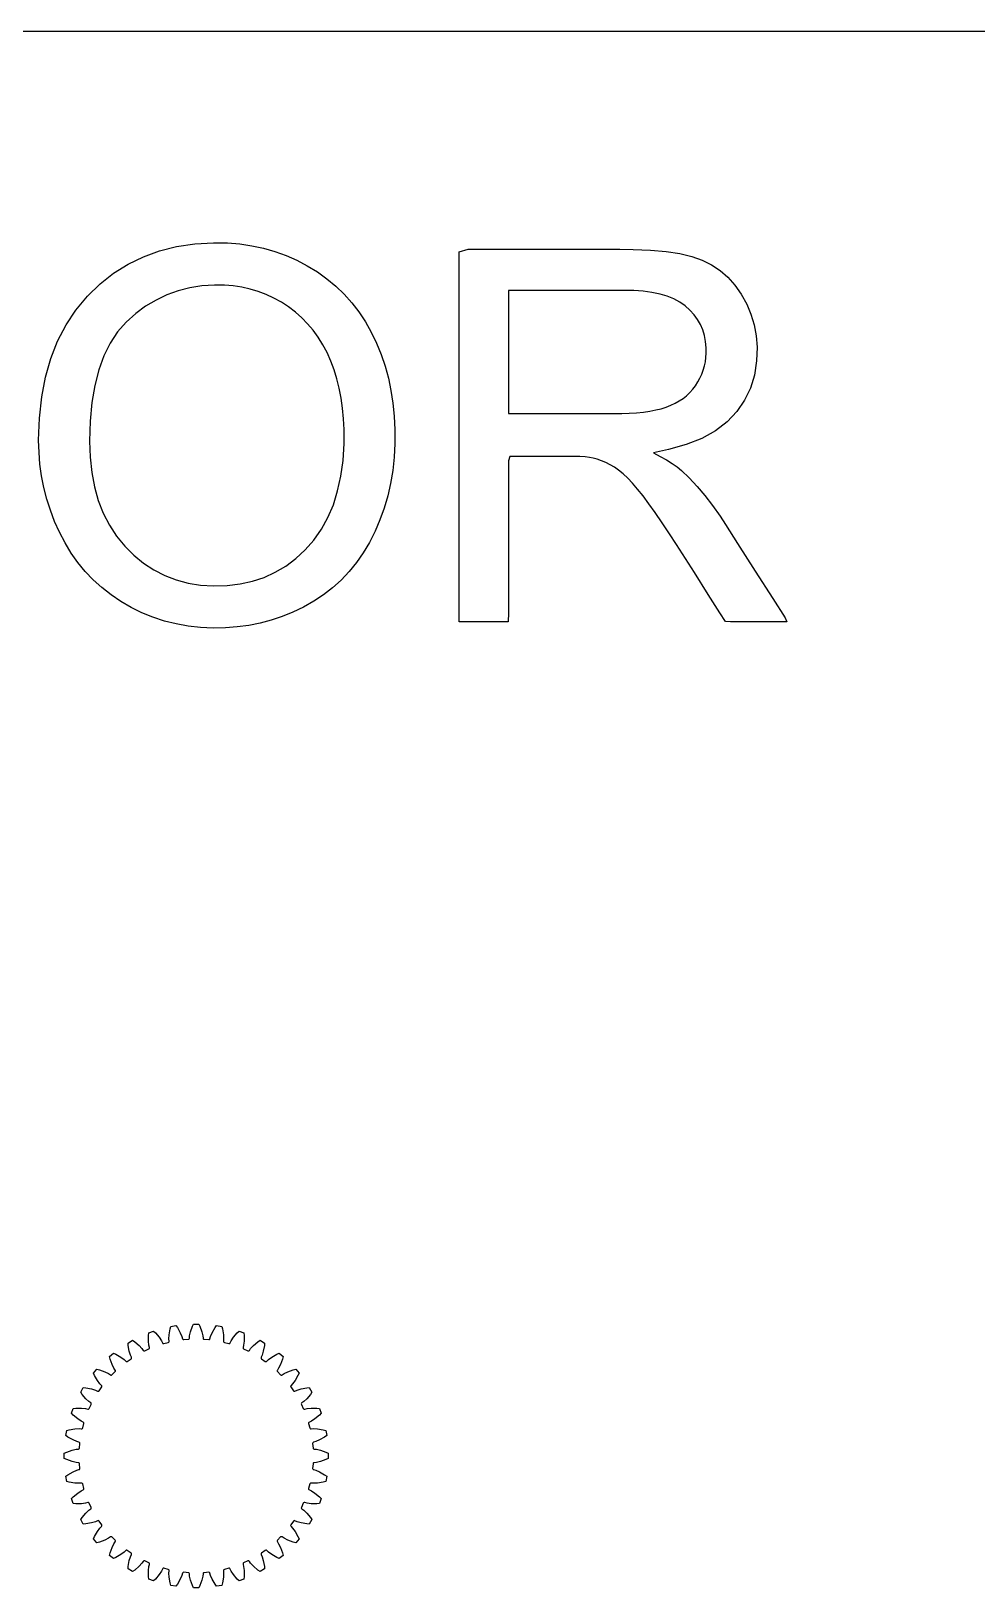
# Model space of a CAD drawing. Header units: metres. Extents: x -88 to 795, y -1311 to -705.
# Drawn here: x 288.5 to 397.5, y -1311.4 to -1131.8 of the extents above; entities that cross this region are included whole.
import ezdxf

# ---------------------------------------------------------------- set-up
doc = ezdxf.new("R2010")
doc.units = ezdxf.units.M

msp = doc.modelspace()

# ---------------------------------------------------------------- linework, layer by layer
at = {"layer": 'COMPONENT1'}
for p, q in [((307.36, -1156.36), (309.53, -1156.24)), ((309.53, -1156.24), (311.13, -1156.26)), ((299.68, -1158.72), (301.44, -1157.85)), ((301.44, -1157.85), (303.31, -1157.17)), ((303.31, -1157.17), (305.28, -1156.68)), ((305.28, -1156.68), (307.36, -1156.36)), ((311.13, -1156.26), (312.55, -1156.38)), ((312.55, -1156.38), (313.94, -1156.58)), ((313.94, -1156.58), (315.29, -1156.87)), ((315.29, -1156.87), (316.61, -1157.24)), ((316.61, -1157.24), (317.89, -1157.71)), ((317.89, -1157.71), (319.13, -1158.25)), ((337.86, -1157.31), (338.88, -1157)), ((337.86, -1163.23), (337.86, -1157.31)), ((338.88, -1157), (342.72, -1157)), ((342.72, -1157), (347.96, -1157)), ((347.96, -1157), (353.03, -1157)), ((353.03, -1157), (356.38, -1157)), ((356.38, -1157), (357.92, -1157.01)), ((357.92, -1157.01), (359.91, -1157.09)), ((359.91, -1157.09), (361.7, -1157.25)), ((361.7, -1157.25), (363.29, -1157.5)), ((363.29, -1157.5), (364.68, -1157.83)), ((364.68, -1157.83), (365.88, -1158.25)), ((296.45, -1161), (298.01, -1159.77)), ((298.01, -1159.77), (299.68, -1158.72)), ((319.13, -1158.25), (320.34, -1158.89)), ((320.34, -1158.89), (321.5, -1159.61)), ((321.5, -1159.61), (322.6, -1160.39)), ((365.88, -1158.25), (366.95, -1158.78)), ((366.95, -1158.78), (367.94, -1159.44)), ((367.94, -1159.44), (368.84, -1160.23)), ((294.99, -1162.42), (296.45, -1161)), ((306.79, -1161.44), (305.44, -1161.78)), ((308.19, -1161.22), (306.79, -1161.44)), ((309.64, -1161.13), (308.19, -1161.22)), ((310.78, -1161.15), (309.64, -1161.13)), ((311.79, -1161.23), (310.78, -1161.15)), ((312.78, -1161.38), (311.79, -1161.23)), ((313.75, -1161.6), (312.78, -1161.38)), ((314.68, -1161.88), (313.75, -1161.6)), ((322.6, -1160.39), (323.63, -1161.25)), ((323.63, -1161.25), (324.58, -1162.17)), ((368.84, -1160.23), (369.65, -1161.14)), ((369.65, -1161.14), (370.38, -1162.18)), ((293.67, -1164), (294.99, -1162.42)), ((302.9, -1162.85), (301.7, -1163.57)), ((304.14, -1162.25), (302.9, -1162.85)), ((305.44, -1161.78), (304.14, -1162.25)), ((315.6, -1162.22), (314.68, -1161.88)), ((316.49, -1162.63), (315.6, -1162.22)), ((317.35, -1163.11), (316.49, -1162.63)), ((318.18, -1163.65), (317.35, -1163.11)), ((324.58, -1162.17), (325.47, -1163.16)), ((325.47, -1163.16), (326.29, -1164.22)), ((337.86, -1173.99), (337.86, -1163.23)), ((343.99, -1161.74), (343.55, -1161.75)), ((343.55, -1161.75), (343.55, -1162.49)), ((343.55, -1162.49), (343.55, -1164.15)), ((345.39, -1161.74), (343.99, -1161.74)), ((347.45, -1161.74), (345.39, -1161.74)), ((349.88, -1161.74), (347.45, -1161.74)), ((352.36, -1161.74), (349.88, -1161.74)), ((354.59, -1161.74), (352.36, -1161.74)), ((356.28, -1161.74), (354.59, -1161.74)), ((357.11, -1161.74), (356.28, -1161.74)), ((358, -1161.76), (357.11, -1161.74)), ((359.08, -1161.84), (358, -1161.76)), ((360.08, -1161.97), (359.08, -1161.84)), ((361.01, -1162.16), (360.08, -1161.97)), ((361.85, -1162.41), (361.01, -1162.16)), ((362.62, -1162.73), (361.85, -1162.41)), ((363.31, -1163.1), (362.62, -1162.73)), ((363.92, -1163.53), (363.31, -1163.1)), ((370.38, -1162.18), (371, -1163.32)), ((371, -1163.32), (371.49, -1164.49)), ((292.53, -1165.72), (293.67, -1164)), ((300.56, -1164.42), (299.46, -1165.39)), ((301.7, -1163.57), (300.56, -1164.42)), ((318.97, -1164.24), (318.18, -1163.65)), ((319.7, -1164.89), (318.97, -1164.24)), ((320.38, -1165.59), (319.7, -1164.89)), ((326.29, -1164.22), (327.04, -1165.35)), ((343.55, -1164.15), (343.55, -1166.43)), ((364.46, -1164.02), (363.92, -1163.53)), ((364.93, -1164.54), (364.46, -1164.02)), ((365.33, -1165.09), (364.93, -1164.54)), ((365.67, -1165.67), (365.33, -1165.09)), ((371.49, -1164.49), (371.86, -1165.72)), ((291.56, -1167.59), (292.53, -1165.72)), ((298.47, -1166.51), (297.61, -1167.81)), ((299.46, -1165.39), (298.47, -1166.51)), ((321.02, -1166.34), (320.38, -1165.59)), ((321.6, -1167.15), (321.02, -1166.34)), ((327.04, -1165.35), (327.72, -1166.55)), ((327.72, -1166.55), (328.32, -1167.81)), ((343.55, -1166.43), (343.55, -1169.01)), ((365.93, -1166.29), (365.67, -1165.67)), ((366.13, -1166.94), (365.93, -1166.29)), ((366.27, -1167.63), (366.13, -1166.94)), ((371.86, -1165.72), (372.09, -1166.98)), ((372.09, -1166.98), (372.2, -1168.29)), ((290.77, -1169.59), (291.56, -1167.59)), ((297.61, -1167.81), (296.88, -1169.27)), ((322.13, -1168.01), (321.6, -1167.15)), ((322.62, -1168.92), (322.13, -1168.01)), ((328.32, -1167.81), (328.86, -1169.12)), ((366.34, -1168.35), (366.27, -1167.63)), ((366.34, -1168.97), (366.34, -1168.35)), ((372.2, -1168.29), (372.15, -1169.88)), ((290.16, -1171.74), (290.77, -1169.59)), ((296.88, -1169.27), (296.29, -1170.9)), ((323.05, -1169.89), (322.62, -1168.92)), ((323.43, -1170.9), (323.05, -1169.89)), ((328.86, -1169.12), (329.31, -1170.46)), ((329.31, -1170.46), (329.69, -1171.85)), ((343.55, -1169.01), (343.55, -1171.57)), ((365.99, -1170.93), (366.13, -1170.45)), ((366.13, -1170.45), (366.24, -1169.97)), ((366.24, -1169.97), (366.3, -1169.48)), ((366.3, -1169.48), (366.34, -1168.97)), ((372.15, -1169.88), (371.9, -1171.5)), ((289.72, -1174.03), (290.16, -1171.74)), ((296.29, -1170.9), (295.83, -1172.7)), ((323.76, -1171.94), (323.43, -1170.9)), ((324.03, -1173.03), (323.76, -1171.94)), ((329.69, -1171.85), (329.99, -1173.28)), ((343.55, -1171.57), (343.55, -1173.8)), ((365.09, -1172.73), (365.37, -1172.3)), ((365.37, -1172.3), (365.61, -1171.85)), ((365.61, -1171.85), (365.82, -1171.39)), ((365.82, -1171.39), (365.99, -1170.93)), ((371.9, -1171.5), (371.43, -1173.01)), ((289.46, -1176.46), (289.72, -1174.03)), ((295.83, -1172.7), (295.5, -1174.67)), ((324.25, -1174.16), (324.03, -1173.03)), ((324.41, -1175.33), (324.25, -1174.16)), ((329.99, -1173.28), (330.22, -1174.75)), ((337.86, -1186.06), (337.86, -1173.99)), ((343.55, -1173.8), (343.55, -1175.36)), ((363.23, -1174.49), (363.66, -1174.2)), ((363.66, -1174.2), (364.07, -1173.88)), ((364.07, -1173.88), (364.44, -1173.52)), ((364.44, -1173.52), (364.78, -1173.14)), ((364.78, -1173.14), (365.09, -1172.73)), ((371.43, -1173.01), (370.75, -1174.41)), ((295.5, -1174.67), (295.3, -1176.81)), ((324.53, -1176.54), (324.41, -1175.33)), ((330.22, -1174.75), (330.37, -1176.26)), ((343.55, -1175.36), (343.55, -1175.95)), ((343.55, -1175.95), (344.06, -1175.95)), ((344.06, -1175.95), (345.4, -1175.95)), ((345.4, -1175.95), (347.32, -1175.95)), ((347.32, -1175.95), (349.52, -1175.95)), ((349.52, -1175.95), (351.73, -1175.95)), ((351.73, -1175.95), (353.7, -1175.95)), ((353.7, -1175.95), (355.13, -1175.95)), ((355.13, -1175.95), (355.76, -1175.95)), ((355.76, -1175.95), (356.59, -1175.95)), ((356.59, -1175.95), (357.47, -1175.91)), ((357.47, -1175.91), (358.31, -1175.85)), ((358.31, -1175.85), (359.1, -1175.77)), ((359.1, -1175.77), (359.83, -1175.66)), ((359.83, -1175.66), (360.51, -1175.53)), ((360.51, -1175.53), (361.14, -1175.38)), ((361.14, -1175.38), (361.72, -1175.2)), ((361.72, -1175.2), (362.26, -1174.99)), ((362.26, -1174.99), (362.76, -1174.76)), ((362.76, -1174.76), (363.23, -1174.49)), ((369.86, -1175.72), (368.75, -1176.91)), ((370.75, -1174.41), (369.86, -1175.72)), ((289.37, -1179.03), (289.46, -1176.46)), ((295.3, -1176.81), (295.23, -1179.12)), ((324.58, -1177.79), (324.53, -1176.54)), ((324.58, -1179.4), (324.58, -1177.79)), ((330.37, -1176.26), (330.44, -1177.81)), ((368.75, -1176.91), (367.41, -1177.95)), ((289.41, -1180.42), (289.37, -1179.03)), ((295.23, -1179.12), (295.29, -1180.98)), ((324.46, -1181.34), (324.58, -1179.4)), ((330.44, -1179.41), (330.35, -1180.98)), ((330.44, -1177.81), (330.44, -1179.41)), ((364.04, -1179.53), (362, -1180.08)), ((365.84, -1178.82), (364.04, -1179.53)), ((367.41, -1177.95), (365.84, -1178.82)), ((289.52, -1181.79), (289.41, -1180.42)), ((295.29, -1180.98), (295.49, -1182.75)), ((324.21, -1183.16), (324.46, -1181.34)), ((330.35, -1180.98), (330.19, -1182.51)), ((343.7, -1180.88), (343.55, -1181.41)), ((344.81, -1180.88), (343.7, -1180.88)), ((346.55, -1180.88), (344.81, -1180.88)), ((348.37, -1180.88), (346.55, -1180.88)), ((349.74, -1180.88), (348.37, -1180.88)), ((350.31, -1180.88), (349.74, -1180.88)), ((351.09, -1180.89), (350.31, -1180.88)), ((351.77, -1180.91), (351.09, -1180.89)), ((352.36, -1180.95), (351.77, -1180.91)), ((352.87, -1181.01), (352.36, -1180.95)), ((353.29, -1181.08), (352.87, -1181.01)), ((353.78, -1181.21), (353.29, -1181.08)), ((354.27, -1181.39), (353.78, -1181.21)), ((354.77, -1181.6), (354.27, -1181.39)), ((362, -1180.08), (360.24, -1180.47)), ((360.24, -1180.47), (361.04, -1180.88)), ((361.04, -1180.88), (361.77, -1181.29)), ((361.77, -1181.29), (362.42, -1181.7)), ((289.71, -1183.14), (289.52, -1181.79)), ((289.97, -1184.48), (289.71, -1183.14)), ((295.49, -1182.75), (295.8, -1184.41)), ((323.84, -1184.86), (324.21, -1183.16)), ((330.19, -1182.51), (329.94, -1184)), ((343.55, -1181.41), (343.55, -1184.76)), ((355.26, -1181.85), (354.77, -1181.6)), ((355.75, -1182.13), (355.26, -1181.85)), ((356.24, -1182.46), (355.75, -1182.13)), ((356.75, -1182.88), (356.24, -1182.46)), ((357.29, -1183.38), (356.75, -1182.88)), ((362.42, -1181.7), (362.99, -1182.1)), ((362.99, -1182.1), (363.48, -1182.5)), ((363.48, -1182.5), (364.37, -1183.36)), ((290.31, -1185.8), (289.97, -1184.48)), ((295.8, -1184.41), (296.25, -1185.98)), ((323.35, -1186.46), (323.84, -1184.86)), ((329.94, -1184), (329.62, -1185.44)), ((343.55, -1184.76), (343.55, -1189.84)), ((357.85, -1183.98), (357.29, -1183.38)), ((358.43, -1184.66), (357.85, -1183.98)), ((359.05, -1185.44), (358.43, -1184.66)), ((364.37, -1183.36), (365.29, -1184.34)), ((365.29, -1184.34), (366.19, -1185.41)), ((290.72, -1187.1), (290.31, -1185.8)), ((296.25, -1185.98), (296.82, -1187.44)), ((322.72, -1187.93), (323.35, -1186.46)), ((329.62, -1185.44), (329.21, -1186.84)), ((337.86, -1195.89), (337.86, -1186.06)), ((359.72, -1186.34), (359.05, -1185.44)), ((360.45, -1187.37), (359.72, -1186.34)), ((366.19, -1185.41), (367.07, -1186.56)), ((367.07, -1186.56), (367.94, -1187.79)), ((291.21, -1188.38), (290.72, -1187.1)), ((291.78, -1189.64), (291.21, -1188.38)), ((296.82, -1187.44), (297.52, -1188.8)), ((321.97, -1189.29), (322.72, -1187.93)), ((328.72, -1188.2), (328.16, -1189.52)), ((329.21, -1186.84), (328.72, -1188.2)), ((361.25, -1188.53), (360.45, -1187.37)), ((362.11, -1189.82), (361.25, -1188.53)), ((367.94, -1187.79), (368.55, -1188.73)), ((292.41, -1190.87), (291.78, -1189.64)), ((297.52, -1188.8), (298.34, -1190.07)), ((298.34, -1190.07), (299.29, -1191.23)), ((321.1, -1190.54), (321.97, -1189.29)), ((328.16, -1189.52), (327.51, -1190.8)), ((343.55, -1189.84), (343.55, -1195.09)), ((362.9, -1191.04), (362.11, -1189.82)), ((368.55, -1188.73), (369.96, -1190.93)), ((293.12, -1192.03), (292.41, -1190.87)), ((293.9, -1193.12), (293.12, -1192.03)), ((299.29, -1191.23), (300.35, -1192.28)), ((319.02, -1192.67), (320.1, -1191.67)), ((320.1, -1191.67), (321.1, -1190.54)), ((326.79, -1192), (326.01, -1193.12)), ((327.51, -1190.8), (326.79, -1192)), ((363.59, -1192.12), (362.9, -1191.04)), ((364.97, -1194.29), (363.59, -1192.12)), ((369.96, -1190.93), (371.98, -1194.11)), ((294.75, -1194.15), (293.9, -1193.12)), ((300.35, -1192.28), (301.47, -1193.19)), ((301.47, -1193.19), (302.65, -1193.97)), ((316.65, -1194.25), (317.87, -1193.53)), ((317.87, -1193.53), (319.02, -1192.67)), ((326.01, -1193.12), (325.16, -1194.17)), ((295.67, -1195.12), (294.75, -1194.15)), ((296.66, -1196.02), (295.67, -1195.12)), ((302.65, -1193.97), (303.9, -1194.61)), ((303.9, -1194.61), (305.21, -1195.12)), ((305.21, -1195.12), (306.59, -1195.49)), ((306.59, -1195.49), (308.03, -1195.72)), ((308.03, -1195.72), (309.54, -1195.82)), ((311.09, -1195.78), (312.59, -1195.6)), ((312.59, -1195.6), (314.01, -1195.29)), ((314.01, -1195.29), (315.37, -1194.84)), ((315.37, -1194.84), (316.65, -1194.25)), ((324.24, -1195.14), (323.26, -1196.04)), ((325.16, -1194.17), (324.24, -1195.14)), ((343.55, -1195.09), (343.55, -1198.93)), ((366.57, -1196.81), (364.97, -1194.29)), ((371.98, -1194.11), (374.01, -1197.28)), ((297.72, -1196.85), (296.66, -1196.02)), ((298.86, -1197.62), (297.72, -1196.85)), ((309.54, -1195.82), (311.09, -1195.78)), ((322.21, -1196.86), (321.09, -1197.6)), ((323.26, -1196.04), (322.21, -1196.86)), ((337.86, -1199.95), (337.86, -1195.89)), ((367.92, -1198.94), (366.57, -1196.81)), ((374.01, -1197.28), (375.42, -1199.49)), ((300.05, -1198.32), (298.86, -1197.62)), ((301.28, -1198.92), (300.05, -1198.32)), ((302.55, -1199.44), (301.28, -1198.92)), ((318.69, -1198.85), (317.45, -1199.36)), ((319.91, -1198.27), (318.69, -1198.85)), ((321.09, -1197.6), (319.91, -1198.27)), ((343.55, -1198.93), (343.51, -1199.95)), ((368.56, -1199.94), (367.92, -1198.94)), ((303.86, -1199.87), (302.55, -1199.44)), ((305.22, -1200.2), (303.86, -1199.87)), ((306.61, -1200.45), (305.22, -1200.2)), ((308.03, -1200.61), (306.61, -1200.45)), ((309.5, -1200.68), (308.03, -1200.61)), ((310.91, -1200.66), (309.5, -1200.68)), ((312.27, -1200.56), (310.91, -1200.66)), ((313.6, -1200.38), (312.27, -1200.56)), ((314.91, -1200.12), (313.6, -1200.38)), ((316.19, -1199.78), (314.91, -1200.12)), ((317.45, -1199.36), (316.19, -1199.78)), ((338.4, -1199.95), (337.86, -1199.95)), ((339.7, -1199.95), (338.4, -1199.95)), ((341.3, -1199.95), (339.7, -1199.95)), ((342.72, -1199.95), (341.3, -1199.95)), ((343.51, -1199.95), (342.72, -1199.95)), ((369.12, -1199.95), (368.56, -1199.94)), ((370.68, -1199.95), (369.12, -1199.95)), ((372.68, -1199.95), (370.68, -1199.95)), ((374.52, -1199.95), (372.68, -1199.95)), ((375.62, -1199.95), (374.52, -1199.95)), ((375.42, -1199.49), (375.62, -1199.95))]:
    msp.add_line(p, q, dxfattribs=at)
at = {"layer": 'gear Y motor'}
for p, q in [((-88.17, -1131.84), (794.78, -1131.84)), ((302.06, -1281.97), (302.62, -1281.76)), ((302.62, -1281.76), (302.83, -1281.97)), ((304.41, -1282.18), (304.53, -1281.52)), ((304.53, -1281.52), (304.61, -1281.23)), ((304.61, -1281.23), (305.2, -1281.13)), ((305.2, -1281.13), (305.37, -1281.37)), ((305.37, -1281.37), (305.7, -1281.95)), ((306.78, -1282.3), (306.89, -1281.85)), ((306.89, -1281.85), (307.12, -1281.21)), ((307.12, -1281.21), (307.24, -1280.95)), ((307.24, -1280.95), (307.85, -1280.95)), ((307.85, -1280.95), (307.97, -1281.21)), ((307.97, -1281.21), (308.2, -1281.85)), ((308.2, -1281.85), (308.31, -1282.3)), ((309.39, -1281.95), (309.72, -1281.37)), ((309.72, -1281.37), (309.89, -1281.13)), ((309.89, -1281.13), (310.48, -1281.23)), ((310.48, -1281.23), (310.56, -1281.52)), ((310.56, -1281.52), (310.68, -1282.18)), ((312.26, -1281.97), (312.47, -1281.76)), ((312.47, -1281.76), (313.03, -1281.97)), ((299.68, -1283.14), (300.2, -1282.83)), ((299.7, -1283.43), (299.68, -1283.14)), ((299.82, -1284.09), (299.7, -1283.43)), ((300.2, -1282.83), (300.44, -1283.01)), ((300.44, -1283.01), (300.95, -1283.44)), ((300.95, -1283.44), (301.27, -1283.78)), ((302.03, -1282.26), (302.06, -1281.97)), ((302.03, -1282.93), (302.03, -1282.26)), ((302.09, -1283.4), (302.03, -1282.93)), ((302.15, -1283.66), (302.09, -1283.4)), ((302.14, -1283.78), (302.16, -1283.73)), ((302.16, -1283.73), (302.15, -1283.66)), ((302.83, -1281.97), (303.26, -1282.48)), ((303.26, -1282.48), (303.52, -1282.88)), ((303.52, -1282.88), (303.64, -1283.12)), ((303.64, -1283.12), (303.67, -1283.18)), ((303.67, -1283.18), (303.73, -1283.2)), ((303.73, -1283.2), (303.8, -1283.2)), ((303.8, -1283.2), (304.31, -1283.07)), ((304.31, -1283.07), (304.37, -1283.03)), ((304.37, -1283.03), (304.4, -1282.98)), ((304.39, -1282.64), (304.41, -1282.18)), ((304.4, -1282.91), (304.39, -1282.64)), ((304.4, -1282.98), (304.4, -1282.91)), ((305.7, -1281.95), (305.89, -1282.38)), ((305.89, -1282.38), (305.96, -1282.64)), ((305.96, -1282.64), (305.99, -1282.7)), ((305.99, -1282.7), (306.04, -1282.74)), ((306.04, -1282.74), (306.1, -1282.75)), ((306.1, -1282.75), (306.63, -1282.7)), ((306.63, -1282.7), (306.7, -1282.68)), ((306.7, -1282.68), (306.74, -1282.64)), ((306.74, -1282.64), (306.75, -1282.57)), ((306.75, -1282.57), (306.78, -1282.3)), ((308.31, -1282.3), (308.34, -1282.57)), ((308.34, -1282.57), (308.35, -1282.64)), ((308.35, -1282.64), (308.39, -1282.68)), ((308.39, -1282.68), (308.46, -1282.7)), ((308.46, -1282.7), (308.98, -1282.75)), ((308.98, -1282.75), (309.05, -1282.74)), ((309.05, -1282.74), (309.1, -1282.7)), ((309.1, -1282.7), (309.12, -1282.64)), ((309.12, -1282.64), (309.2, -1282.38)), ((309.2, -1282.38), (309.39, -1281.95)), ((310.68, -1282.18), (310.7, -1282.64)), ((310.7, -1282.64), (310.68, -1282.91)), ((310.68, -1282.91), (310.69, -1282.98)), ((310.69, -1282.98), (310.72, -1283.03)), ((310.72, -1283.03), (310.78, -1283.07)), ((310.78, -1283.07), (311.29, -1283.2)), ((311.29, -1283.2), (311.36, -1283.2)), ((311.36, -1283.2), (311.41, -1283.18)), ((311.41, -1283.18), (311.45, -1283.12)), ((311.45, -1283.12), (311.57, -1282.88)), ((311.57, -1282.88), (311.82, -1282.48)), ((311.82, -1282.48), (312.26, -1281.97)), ((312.94, -1283.66), (312.93, -1283.73)), ((312.93, -1283.73), (312.95, -1283.78)), ((313, -1283.4), (312.94, -1283.66)), ((313.06, -1282.93), (313, -1283.4)), ((313.03, -1281.97), (313.06, -1282.26)), ((313.06, -1282.26), (313.06, -1282.93)), ((313.81, -1283.78), (314.14, -1283.44)), ((314.14, -1283.44), (314.65, -1283.01)), ((314.65, -1283.01), (314.89, -1282.83)), ((314.89, -1282.83), (315.41, -1283.14)), ((315.39, -1283.43), (315.27, -1284.09)), ((315.41, -1283.14), (315.39, -1283.43)), ((297.53, -1284.7), (298, -1284.31)), ((297.61, -1284.99), (297.53, -1284.7)), ((297.84, -1285.62), (297.61, -1284.99)), ((298, -1284.31), (298.26, -1284.44)), ((298.26, -1284.44), (298.84, -1284.77)), ((298.84, -1284.77), (299.22, -1285.05)), ((299.22, -1285.05), (299.41, -1285.24)), ((299.41, -1285.24), (299.46, -1285.28)), ((299.46, -1285.28), (299.53, -1285.29)), ((299.53, -1285.29), (299.59, -1285.27)), ((299.59, -1285.27), (300.02, -1284.96)), ((299.95, -1284.54), (299.82, -1284.09)), ((300.06, -1284.79), (299.95, -1284.54)), ((300.02, -1284.96), (300.07, -1284.91)), ((300.08, -1284.85), (300.06, -1284.79)), ((300.07, -1284.91), (300.08, -1284.85)), ((301.27, -1283.78), (301.43, -1284)), ((301.43, -1284), (301.48, -1284.04)), ((301.48, -1284.04), (301.54, -1284.06)), ((301.54, -1284.06), (301.6, -1284.05)), ((301.6, -1284.05), (302.09, -1283.83)), ((302.09, -1283.83), (302.14, -1283.78)), ((312.95, -1283.78), (313, -1283.83)), ((313, -1283.83), (313.49, -1284.05)), ((313.49, -1284.05), (313.55, -1284.06)), ((313.55, -1284.06), (313.61, -1284.04)), ((313.61, -1284.04), (313.66, -1284)), ((313.66, -1284), (313.81, -1283.78)), ((315.03, -1284.79), (315.01, -1284.85)), ((315.01, -1284.85), (315.02, -1284.91)), ((315.02, -1284.91), (315.06, -1284.96)), ((315.13, -1284.54), (315.03, -1284.79)), ((315.06, -1284.96), (315.5, -1285.27)), ((315.27, -1284.09), (315.13, -1284.54)), ((315.5, -1285.27), (315.56, -1285.29)), ((315.56, -1285.29), (315.63, -1285.28)), ((315.63, -1285.28), (315.67, -1285.24)), ((315.67, -1285.24), (315.87, -1285.05)), ((315.87, -1285.05), (316.25, -1284.77)), ((316.25, -1284.77), (316.83, -1284.44)), ((316.83, -1284.44), (317.1, -1284.31)), ((317.1, -1284.31), (317.56, -1284.7)), ((317.48, -1284.99), (317.25, -1285.62)), ((317.56, -1284.7), (317.48, -1284.99)), ((295.7, -1286.61), (296.08, -1286.15)), ((295.82, -1286.88), (295.7, -1286.61)), ((296.16, -1287.46), (295.82, -1286.88)), ((296.08, -1286.15), (296.37, -1286.23)), ((296.37, -1286.23), (297, -1286.46)), ((297, -1286.46), (297.42, -1286.67)), ((297.42, -1286.67), (297.64, -1286.82)), ((297.64, -1286.82), (297.7, -1286.85)), ((297.7, -1286.85), (297.76, -1286.85)), ((297.76, -1286.85), (297.82, -1286.81)), ((297.82, -1286.81), (298.19, -1286.44)), ((298.05, -1286.03), (297.84, -1285.62)), ((298.2, -1286.26), (298.05, -1286.03)), ((298.19, -1286.44), (298.23, -1286.38)), ((298.23, -1286.31), (298.2, -1286.26)), ((298.23, -1286.38), (298.23, -1286.31)), ((316.89, -1286.26), (316.86, -1286.31)), ((316.86, -1286.31), (316.86, -1286.38)), ((316.86, -1286.38), (316.89, -1286.44)), ((317.04, -1286.03), (316.89, -1286.26)), ((316.89, -1286.44), (317.27, -1286.81)), ((317.25, -1285.62), (317.04, -1286.03)), ((317.27, -1286.81), (317.33, -1286.85)), ((317.33, -1286.85), (317.39, -1286.85)), ((317.39, -1286.85), (317.45, -1286.82)), ((317.45, -1286.82), (317.67, -1286.67)), ((317.67, -1286.67), (318.09, -1286.46)), ((318.09, -1286.46), (318.72, -1286.23)), ((318.72, -1286.23), (319.01, -1286.15)), ((319.27, -1286.88), (318.93, -1287.46)), ((319.01, -1286.15), (319.39, -1286.61)), ((319.39, -1286.61), (319.27, -1286.88)), ((294.22, -1288.82), (294.52, -1288.29)), ((294.39, -1289.06), (294.22, -1288.82)), ((294.82, -1289.57), (294.39, -1289.06)), ((294.52, -1288.29), (294.81, -1288.32)), ((294.81, -1288.32), (295.47, -1288.44)), ((295.47, -1288.44), (295.92, -1288.57)), ((295.92, -1288.57), (296.17, -1288.68)), ((296.44, -1287.84), (296.16, -1287.46)), ((296.17, -1288.68), (296.23, -1288.7)), ((296.23, -1288.7), (296.29, -1288.69)), ((296.29, -1288.69), (296.34, -1288.64)), ((296.34, -1288.64), (296.65, -1288.21)), ((296.62, -1288.03), (296.44, -1287.84)), ((296.66, -1288.08), (296.62, -1288.03)), ((296.65, -1288.21), (296.67, -1288.15)), ((296.67, -1288.15), (296.66, -1288.08)), ((318.43, -1288.08), (318.42, -1288.15)), ((318.42, -1288.15), (318.44, -1288.21)), ((318.47, -1288.03), (318.43, -1288.08)), ((318.44, -1288.21), (318.75, -1288.64)), ((318.65, -1287.84), (318.47, -1288.03)), ((318.93, -1287.46), (318.65, -1287.84)), ((318.75, -1288.64), (318.8, -1288.69)), ((318.8, -1288.69), (318.86, -1288.7)), ((318.86, -1288.7), (318.92, -1288.68)), ((318.92, -1288.68), (319.17, -1288.57)), ((319.17, -1288.57), (319.62, -1288.44)), ((319.62, -1288.44), (320.28, -1288.32)), ((320.7, -1289.06), (320.27, -1289.57)), ((320.28, -1288.32), (320.57, -1288.29)), ((320.57, -1288.29), (320.87, -1288.82)), ((320.87, -1288.82), (320.7, -1289.06)), ((293.14, -1291.24), (293.35, -1290.68)), ((293.35, -1290.68), (293.64, -1290.65)), ((293.64, -1290.65), (294.32, -1290.65)), ((294.32, -1290.65), (294.78, -1290.7)), ((294.78, -1290.7), (295.04, -1290.77)), ((295.16, -1289.9), (294.82, -1289.57)), ((295.04, -1290.77), (295.11, -1290.78)), ((295.11, -1290.78), (295.17, -1290.75)), ((295.38, -1290.05), (295.16, -1289.9)), ((295.17, -1290.75), (295.21, -1290.7)), ((295.21, -1290.7), (295.43, -1290.22)), ((295.43, -1290.09), (295.38, -1290.05)), ((295.44, -1290.16), (295.43, -1290.09)), ((295.43, -1290.22), (295.44, -1290.16)), ((319.67, -1290.09), (319.64, -1290.16)), ((319.64, -1290.16), (319.66, -1290.22)), ((319.66, -1290.22), (319.88, -1290.7)), ((319.71, -1290.05), (319.67, -1290.09)), ((319.93, -1289.9), (319.71, -1290.05)), ((319.88, -1290.7), (319.92, -1290.75)), ((319.92, -1290.75), (319.98, -1290.78)), ((320.27, -1289.57), (319.93, -1289.9)), ((319.98, -1290.78), (320.05, -1290.77)), ((320.05, -1290.77), (320.31, -1290.7)), ((320.31, -1290.7), (320.77, -1290.65)), ((320.77, -1290.65), (321.45, -1290.65)), ((321.45, -1290.65), (321.74, -1290.68)), ((321.74, -1290.68), (321.95, -1291.24)), ((293.35, -1291.45), (293.14, -1291.24)), ((293.87, -1291.88), (293.35, -1291.45)), ((294.26, -1292.14), (293.87, -1291.88)), ((294.5, -1292.26), (294.26, -1292.14)), ((294.45, -1292.93), (294.58, -1292.41)), ((294.55, -1292.29), (294.5, -1292.26)), ((294.59, -1292.35), (294.55, -1292.29)), ((294.58, -1292.41), (294.59, -1292.35)), ((320.53, -1292.29), (320.5, -1292.35)), ((320.5, -1292.35), (320.5, -1292.41)), ((320.5, -1292.41), (320.64, -1292.93)), ((320.59, -1292.26), (320.53, -1292.29)), ((320.83, -1292.14), (320.59, -1292.26)), ((321.22, -1291.88), (320.83, -1292.14)), ((321.74, -1291.45), (321.22, -1291.88)), ((321.95, -1291.24), (321.74, -1291.45)), ((292.51, -1293.82), (292.61, -1293.22)), ((292.75, -1293.99), (292.51, -1293.82)), ((292.61, -1293.22), (292.9, -1293.15)), ((293.33, -1294.32), (292.75, -1293.99)), ((292.9, -1293.15), (293.56, -1293.03)), ((293.76, -1294.51), (293.33, -1294.32)), ((293.56, -1293.03), (294.03, -1293.01)), ((294.03, -1293.01), (294.29, -1293.02)), ((294.29, -1293.02), (294.36, -1293.02)), ((294.36, -1293.02), (294.42, -1292.99)), ((294.42, -1292.99), (294.45, -1292.93)), ((320.64, -1292.93), (320.67, -1292.99)), ((320.67, -1292.99), (320.73, -1293.02)), ((320.73, -1293.02), (320.79, -1293.02)), ((320.79, -1293.02), (321.06, -1293.01)), ((321.06, -1293.01), (321.53, -1293.03)), ((321.76, -1294.32), (321.33, -1294.51)), ((321.53, -1293.03), (322.19, -1293.15)), ((322.34, -1293.99), (321.76, -1294.32)), ((322.19, -1293.15), (322.48, -1293.22)), ((322.58, -1293.82), (322.34, -1293.99)), ((322.48, -1293.22), (322.58, -1293.82)), ((292.33, -1295.86), (292.6, -1295.74)), ((292.33, -1296.46), (292.33, -1295.86)), ((292.6, -1295.74), (293.23, -1295.51)), ((293.23, -1295.51), (293.68, -1295.4)), ((293.68, -1295.4), (293.95, -1295.37)), ((294.02, -1294.58), (293.76, -1294.51)), ((293.95, -1295.37), (294.01, -1295.36)), ((294.01, -1295.36), (294.06, -1295.31)), ((294.08, -1294.61), (294.02, -1294.58)), ((294.06, -1295.31), (294.08, -1295.25)), ((294.12, -1294.66), (294.08, -1294.61)), ((294.08, -1295.25), (294.13, -1294.72)), ((294.13, -1294.72), (294.12, -1294.66)), ((320.97, -1294.66), (320.96, -1294.72)), ((320.96, -1294.72), (321.01, -1295.25)), ((321.01, -1294.61), (320.97, -1294.66)), ((321.07, -1294.58), (321.01, -1294.61)), ((321.01, -1295.25), (321.03, -1295.31)), ((321.03, -1295.31), (321.07, -1295.36)), ((321.33, -1294.51), (321.07, -1294.58)), ((321.07, -1295.36), (321.14, -1295.37)), ((321.14, -1295.37), (321.4, -1295.4)), ((321.4, -1295.4), (321.86, -1295.51)), ((321.86, -1295.51), (322.49, -1295.74)), ((322.49, -1295.74), (322.76, -1295.86)), ((322.76, -1295.86), (322.76, -1296.46)), ((292.6, -1296.59), (292.33, -1296.46)), ((293.23, -1296.82), (292.6, -1296.59)), ((292.75, -1298.34), (293.33, -1298)), ((293.68, -1296.93), (293.23, -1296.82)), ((293.33, -1298), (293.76, -1297.82)), ((293.95, -1296.96), (293.68, -1296.93)), ((293.76, -1297.82), (294.02, -1297.74)), ((294.01, -1296.97), (293.95, -1296.96)), ((294.06, -1297.01), (294.01, -1296.97)), ((294.02, -1297.74), (294.08, -1297.72)), ((294.08, -1297.07), (294.06, -1297.01)), ((294.13, -1297.61), (294.08, -1297.07)), ((294.08, -1297.72), (294.12, -1297.67)), ((294.12, -1297.67), (294.13, -1297.61)), ((321.01, -1297.07), (320.96, -1297.61)), ((320.96, -1297.61), (320.97, -1297.67)), ((320.97, -1297.67), (321.01, -1297.72)), ((321.03, -1297.01), (321.01, -1297.07)), ((321.01, -1297.72), (321.07, -1297.74)), ((321.07, -1296.97), (321.03, -1297.01)), ((321.14, -1296.96), (321.07, -1296.97)), ((321.07, -1297.74), (321.33, -1297.82)), ((321.4, -1296.93), (321.14, -1296.96)), ((321.33, -1297.82), (321.76, -1298)), ((321.86, -1296.82), (321.4, -1296.93)), ((321.76, -1298), (322.34, -1298.34)), ((322.49, -1296.59), (321.86, -1296.82)), ((322.76, -1296.46), (322.49, -1296.59)), ((292.51, -1298.51), (292.75, -1298.34)), ((292.61, -1299.1), (292.51, -1298.51)), ((292.9, -1299.18), (292.61, -1299.1)), ((293.56, -1299.29), (292.9, -1299.18)), ((294.03, -1299.32), (293.56, -1299.29)), ((294.29, -1299.3), (294.03, -1299.32)), ((294.36, -1299.31), (294.29, -1299.3)), ((294.42, -1299.34), (294.36, -1299.31)), ((294.45, -1299.4), (294.42, -1299.34)), ((294.58, -1299.91), (294.45, -1299.4)), ((320.64, -1299.4), (320.5, -1299.91)), ((320.67, -1299.34), (320.64, -1299.4)), ((320.73, -1299.31), (320.67, -1299.34)), ((320.79, -1299.3), (320.73, -1299.31)), ((321.06, -1299.32), (320.79, -1299.3)), ((321.53, -1299.29), (321.06, -1299.32)), ((322.19, -1299.18), (321.53, -1299.29)), ((322.48, -1299.1), (322.19, -1299.18)), ((322.34, -1298.34), (322.58, -1298.51)), ((322.58, -1298.51), (322.48, -1299.1)), ((293.14, -1301.09), (293.35, -1300.88)), ((293.35, -1301.65), (293.14, -1301.09)), ((293.35, -1300.88), (293.87, -1300.45)), ((293.64, -1301.67), (293.35, -1301.65)), ((294.32, -1301.68), (293.64, -1301.67)), ((293.87, -1300.45), (294.26, -1300.19)), ((294.26, -1300.19), (294.5, -1300.07)), ((294.78, -1301.62), (294.32, -1301.68)), ((294.5, -1300.07), (294.55, -1300.03)), ((294.55, -1300.03), (294.59, -1299.98)), ((294.59, -1299.98), (294.58, -1299.91)), ((295.04, -1301.55), (294.78, -1301.62)), ((295.11, -1301.55), (295.04, -1301.55)), ((295.17, -1301.57), (295.11, -1301.55)), ((295.21, -1301.62), (295.17, -1301.57)), ((295.43, -1302.11), (295.21, -1301.62)), ((319.88, -1301.62), (319.66, -1302.11)), ((319.92, -1301.57), (319.88, -1301.62)), ((319.98, -1301.55), (319.92, -1301.57)), ((320.05, -1301.55), (319.98, -1301.55)), ((320.31, -1301.62), (320.05, -1301.55)), ((320.77, -1301.68), (320.31, -1301.62)), ((320.5, -1299.91), (320.5, -1299.98)), ((320.5, -1299.98), (320.53, -1300.03)), ((320.53, -1300.03), (320.59, -1300.07)), ((320.59, -1300.07), (320.83, -1300.19)), ((321.45, -1301.67), (320.77, -1301.68)), ((320.83, -1300.19), (321.22, -1300.45)), ((321.22, -1300.45), (321.74, -1300.88)), ((321.74, -1301.65), (321.45, -1301.67)), ((321.74, -1300.88), (321.95, -1301.09)), ((321.95, -1301.09), (321.74, -1301.65)), ((294.22, -1303.51), (294.39, -1303.27)), ((294.39, -1303.27), (294.82, -1302.75)), ((294.82, -1302.75), (295.16, -1302.43)), ((295.16, -1302.43), (295.38, -1302.28)), ((295.38, -1302.28), (295.43, -1302.23)), ((295.44, -1302.17), (295.43, -1302.11)), ((295.43, -1302.23), (295.44, -1302.17)), ((319.66, -1302.11), (319.64, -1302.17)), ((319.64, -1302.17), (319.67, -1302.23)), ((319.67, -1302.23), (319.71, -1302.28)), ((319.71, -1302.28), (319.93, -1302.43)), ((319.93, -1302.43), (320.27, -1302.75)), ((320.27, -1302.75), (320.7, -1303.27)), ((320.7, -1303.27), (320.87, -1303.51)), ((294.52, -1304.03), (294.22, -1303.51)), ((294.81, -1304.01), (294.52, -1304.03)), ((295.47, -1303.89), (294.81, -1304.01)), ((295.92, -1303.75), (295.47, -1303.89)), ((295.82, -1305.45), (296.16, -1304.87)), ((296.17, -1303.65), (295.92, -1303.75)), ((296.16, -1304.87), (296.44, -1304.49)), ((296.23, -1303.63), (296.17, -1303.65)), ((296.29, -1303.64), (296.23, -1303.63)), ((296.34, -1303.68), (296.29, -1303.64)), ((296.65, -1304.12), (296.34, -1303.68)), ((296.44, -1304.49), (296.62, -1304.3)), ((296.62, -1304.3), (296.66, -1304.24)), ((296.67, -1304.18), (296.65, -1304.12)), ((296.66, -1304.24), (296.67, -1304.18)), ((318.44, -1304.12), (318.42, -1304.18)), ((318.42, -1304.18), (318.43, -1304.24)), ((318.43, -1304.24), (318.47, -1304.3)), ((318.75, -1303.68), (318.44, -1304.12)), ((318.47, -1304.3), (318.65, -1304.49)), ((318.65, -1304.49), (318.93, -1304.87)), ((318.8, -1303.64), (318.75, -1303.68)), ((318.86, -1303.63), (318.8, -1303.64)), ((318.92, -1303.65), (318.86, -1303.63)), ((319.17, -1303.75), (318.92, -1303.65)), ((318.93, -1304.87), (319.27, -1305.45)), ((319.62, -1303.89), (319.17, -1303.75)), ((320.28, -1304.01), (319.62, -1303.89)), ((320.57, -1304.03), (320.28, -1304.01)), ((320.87, -1303.51), (320.57, -1304.03)), ((295.7, -1305.71), (295.82, -1305.45)), ((296.08, -1306.17), (295.7, -1305.71)), ((296.37, -1306.1), (296.08, -1306.17)), ((297, -1305.87), (296.37, -1306.1)), ((297.42, -1305.66), (297, -1305.87)), ((297.64, -1305.51), (297.42, -1305.66)), ((297.61, -1307.34), (297.84, -1306.71)), ((297.7, -1305.48), (297.64, -1305.51)), ((297.76, -1305.48), (297.7, -1305.48)), ((297.82, -1305.51), (297.76, -1305.48)), ((298.19, -1305.89), (297.82, -1305.51)), ((297.84, -1306.71), (298.05, -1306.29)), ((298.05, -1306.29), (298.2, -1306.07)), ((298.23, -1305.95), (298.19, -1305.89)), ((298.2, -1306.07), (298.23, -1306.01)), ((298.23, -1306.01), (298.23, -1305.95)), ((299.46, -1307.05), (299.41, -1307.08)), ((299.53, -1307.04), (299.46, -1307.05)), ((299.59, -1307.06), (299.53, -1307.04)), ((300.02, -1307.36), (299.59, -1307.06)), ((315.5, -1307.06), (315.06, -1307.36)), ((315.56, -1307.04), (315.5, -1307.06)), ((315.63, -1307.05), (315.56, -1307.04)), ((315.67, -1307.08), (315.63, -1307.05)), ((316.89, -1305.89), (316.86, -1305.95)), ((316.86, -1305.95), (316.86, -1306.01)), ((316.86, -1306.01), (316.89, -1306.07)), ((317.27, -1305.51), (316.89, -1305.89)), ((316.89, -1306.07), (317.04, -1306.29)), ((317.04, -1306.29), (317.25, -1306.71)), ((317.25, -1306.71), (317.48, -1307.34)), ((317.33, -1305.48), (317.27, -1305.51)), ((317.39, -1305.48), (317.33, -1305.48)), ((317.45, -1305.51), (317.39, -1305.48)), ((317.67, -1305.66), (317.45, -1305.51)), ((318.09, -1305.87), (317.67, -1305.66)), ((318.72, -1306.1), (318.09, -1305.87)), ((319.01, -1306.17), (318.72, -1306.1)), ((319.39, -1305.71), (319.01, -1306.17)), ((319.27, -1305.45), (319.39, -1305.71)), ((297.53, -1307.63), (297.61, -1307.34)), ((298, -1308.01), (297.53, -1307.63)), ((298.26, -1307.89), (298, -1308.01)), ((298.84, -1307.55), (298.26, -1307.89)), ((299.22, -1307.27), (298.84, -1307.55)), ((299.41, -1307.08), (299.22, -1307.27)), ((299.7, -1308.9), (299.82, -1308.24)), ((299.82, -1308.24), (299.95, -1307.79)), ((299.95, -1307.79), (300.06, -1307.54)), ((300.07, -1307.42), (300.02, -1307.36)), ((300.06, -1307.54), (300.08, -1307.48)), ((300.08, -1307.48), (300.07, -1307.42)), ((301.27, -1308.55), (300.95, -1308.89)), ((301.43, -1308.33), (301.27, -1308.55)), ((301.48, -1308.28), (301.43, -1308.33)), ((301.54, -1308.26), (301.48, -1308.28)), ((301.6, -1308.27), (301.54, -1308.26)), ((302.09, -1308.5), (301.6, -1308.27)), ((302.14, -1308.54), (302.09, -1308.5)), ((302.09, -1308.93), (302.15, -1308.67)), ((302.16, -1308.6), (302.14, -1308.54)), ((302.15, -1308.67), (302.16, -1308.6)), ((312.95, -1308.54), (312.93, -1308.6)), ((312.93, -1308.6), (312.94, -1308.67)), ((312.94, -1308.67), (313, -1308.93)), ((313, -1308.5), (312.95, -1308.54)), ((313.49, -1308.27), (313, -1308.5)), ((313.55, -1308.26), (313.49, -1308.27)), ((313.61, -1308.28), (313.55, -1308.26)), ((313.66, -1308.33), (313.61, -1308.28)), ((313.81, -1308.55), (313.66, -1308.33)), ((314.14, -1308.89), (313.81, -1308.55)), ((315.02, -1307.42), (315.01, -1307.48)), ((315.01, -1307.48), (315.03, -1307.54)), ((315.06, -1307.36), (315.02, -1307.42)), ((315.03, -1307.54), (315.13, -1307.79)), ((315.13, -1307.79), (315.27, -1308.24)), ((315.27, -1308.24), (315.39, -1308.9)), ((315.87, -1307.27), (315.67, -1307.08)), ((316.25, -1307.55), (315.87, -1307.27)), ((316.83, -1307.89), (316.25, -1307.55)), ((317.1, -1308.01), (316.83, -1307.89)), ((317.56, -1307.63), (317.1, -1308.01)), ((317.48, -1307.34), (317.56, -1307.63)), ((299.68, -1309.19), (299.7, -1308.9)), ((300.2, -1309.49), (299.68, -1309.19)), ((300.44, -1309.32), (300.2, -1309.49)), ((300.95, -1308.89), (300.44, -1309.32)), ((302.03, -1309.39), (302.09, -1308.93)), ((302.03, -1310.07), (302.03, -1309.39)), ((302.06, -1310.36), (302.03, -1310.07)), ((302.62, -1310.56), (302.06, -1310.36)), ((302.83, -1310.36), (302.62, -1310.56)), ((303.26, -1309.84), (302.83, -1310.36)), ((303.52, -1309.45), (303.26, -1309.84)), ((303.64, -1309.21), (303.52, -1309.45)), ((303.67, -1309.15), (303.64, -1309.21)), ((303.73, -1309.12), (303.67, -1309.15)), ((303.8, -1309.12), (303.73, -1309.12)), ((304.31, -1309.26), (303.8, -1309.12)), ((304.37, -1309.29), (304.31, -1309.26)), ((304.4, -1309.35), (304.37, -1309.29)), ((304.39, -1309.68), (304.4, -1309.41)), ((304.41, -1310.15), (304.39, -1309.68)), ((304.4, -1309.41), (304.4, -1309.35)), ((304.53, -1310.81), (304.41, -1310.15)), ((305.7, -1310.37), (305.37, -1310.96)), ((305.89, -1309.94), (305.7, -1310.37)), ((305.96, -1309.69), (305.89, -1309.94)), ((305.99, -1309.63), (305.96, -1309.69)), ((306.04, -1309.59), (305.99, -1309.63)), ((306.1, -1309.58), (306.04, -1309.59)), ((306.63, -1309.63), (306.1, -1309.58)), ((306.7, -1309.64), (306.63, -1309.63)), ((306.74, -1309.69), (306.7, -1309.64)), ((306.75, -1309.76), (306.74, -1309.69)), ((306.78, -1310.02), (306.75, -1309.76)), ((306.89, -1310.48), (306.78, -1310.02)), ((307.12, -1311.11), (306.89, -1310.48)), ((308.2, -1310.48), (307.97, -1311.11)), ((308.31, -1310.02), (308.2, -1310.48)), ((308.34, -1309.76), (308.31, -1310.02)), ((308.35, -1309.69), (308.34, -1309.76)), ((308.39, -1309.64), (308.35, -1309.69)), ((308.46, -1309.63), (308.39, -1309.64)), ((308.98, -1309.58), (308.46, -1309.63)), ((309.05, -1309.59), (308.98, -1309.58)), ((309.1, -1309.63), (309.05, -1309.59)), ((309.12, -1309.69), (309.1, -1309.63)), ((309.2, -1309.94), (309.12, -1309.69)), ((309.39, -1310.37), (309.2, -1309.94)), ((309.72, -1310.96), (309.39, -1310.37)), ((310.68, -1310.15), (310.56, -1310.81)), ((310.69, -1309.35), (310.68, -1309.41)), ((310.68, -1309.41), (310.7, -1309.68)), ((310.7, -1309.68), (310.68, -1310.15)), ((310.72, -1309.29), (310.69, -1309.35)), ((310.78, -1309.26), (310.72, -1309.29)), ((311.29, -1309.12), (310.78, -1309.26)), ((311.36, -1309.12), (311.29, -1309.12)), ((311.41, -1309.15), (311.36, -1309.12)), ((311.45, -1309.21), (311.41, -1309.15)), ((311.57, -1309.45), (311.45, -1309.21)), ((311.82, -1309.84), (311.57, -1309.45)), ((312.26, -1310.36), (311.82, -1309.84)), ((312.47, -1310.56), (312.26, -1310.36)), ((313.03, -1310.36), (312.47, -1310.56)), ((313, -1308.93), (313.06, -1309.39)), ((313.06, -1310.07), (313.03, -1310.36)), ((313.06, -1309.39), (313.06, -1310.07)), ((314.65, -1309.32), (314.14, -1308.89)), ((314.89, -1309.49), (314.65, -1309.32)), ((315.41, -1309.19), (314.89, -1309.49)), ((315.39, -1308.9), (315.41, -1309.19)), ((304.61, -1311.1), (304.53, -1310.81)), ((305.2, -1311.2), (304.61, -1311.1)), ((305.37, -1310.96), (305.2, -1311.2)), ((307.24, -1311.38), (307.12, -1311.11)), ((307.85, -1311.38), (307.24, -1311.38)), ((307.97, -1311.11), (307.85, -1311.38)), ((309.89, -1311.2), (309.72, -1310.96)), ((310.48, -1311.1), (309.89, -1311.2)), ((310.56, -1310.81), (310.48, -1311.1))]:
    msp.add_line(p, q, dxfattribs=at)

doc.saveas('drawing.dxf')
